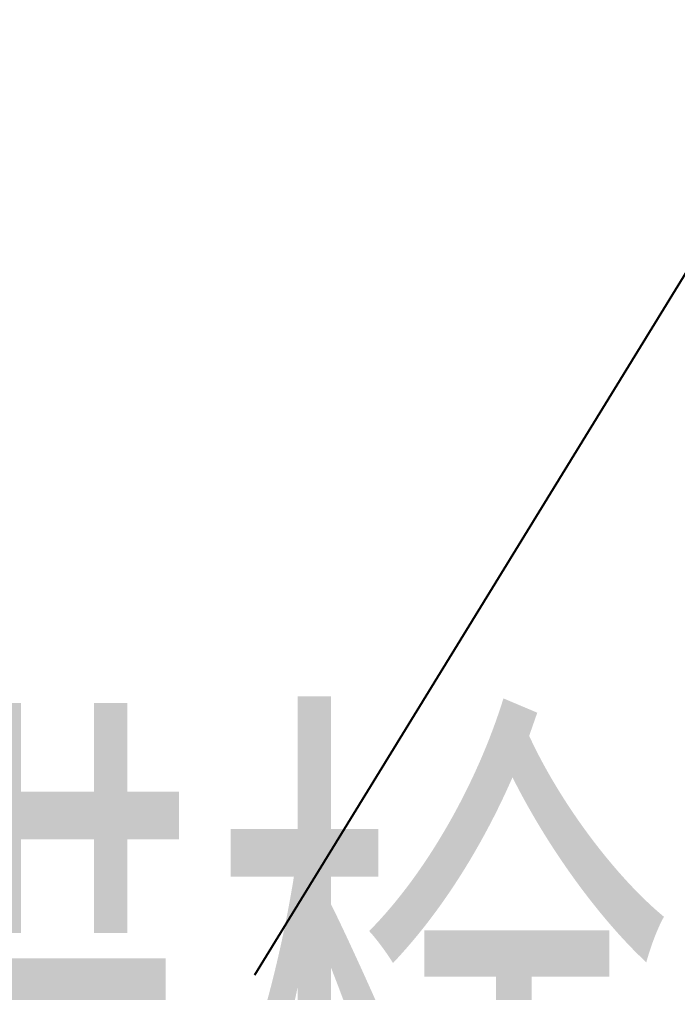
# Model space of a CAD drawing. Header units: millimetres. Extents: x -633009578 to 5705885, y -633235091 to 2571734.
# Drawn here: x 2466782 to 2467365, y 2004129 to 2004992 of the extents above; entities that cross this region are included whole.
import ezdxf

# ---------------------------------------------------------------- set-up
doc = ezdxf.new("R2010")
doc.units = ezdxf.units.MM
doc.header["$LTSCALE"] = 1000
doc.header["$MEASUREMENT"] = 0
doc.layers.get('0').update_dxf_attribs({"color": 9})
doc.layers.add('E-WIRE-系统', color=3, linetype='Continuous')
doc.layers.add('E-电气说明文字', color=3, linetype='Continuous')
doc.styles.get("Standard").update_dxf_attribs({"font": 'simhei.ttf', "bigfont": 'hztxt.shx'})
doc.styles.add('TSSD_Dimension', font='simhei.ttf', dxfattribs={"width": 0.707, "bigfont": 'hztxt.shx'})
doc.dimstyles.get("Standard").update_dxf_attribs({"dimtxt": 0.18, "dimasz": 0.18, "dimexe": 0.18, "dimexo": 0.0625, "dimgap": 0.09, "dimtad": 0, "dimtih": 1, "dimtoh": 1, "dimdec": 4, "dimzin": 0, "dimdsep": 46, "dimtxsty": 'Standard', "dimcen": 0.09, "dimadec": 0, "dimazin": 0, "dimtfac": 1, "dimtdec": 4, "dimtofl": 0, "dimtmove": 0, "dimatfit": 3, "dimfxl": 1, "dimtolj": 1, "dimtzin": 0, "dimarcsym": 0})

# ---------------------------------------------------------------- blocks, each defined once
blk = doc.blocks.new('G$CF4FACE3C')
at = {"layer": 'E-电气说明文字', "style": 'TSSD_Dimension', "width": 0.7}
blk.add_text('螺杆式锚栓', height=400, dxfattribs=at).set_placement((118.0621867473237, 6701.00857146224))
at = {"layer": 'E-WIRE-系统'}
blk.add_leader([(2369.582795839058, 8047.709315675427), (1687.016446765047, 6935.658165783621)], dimstyle='Standard', override={"dimgap": 0.09, "dimtad": 0, "dimtxsty": 'TSSD_Dimension'}, dxfattribs=at)

msp = doc.modelspace()

# ---------------------------------------------------------------- block references
at = {"xscale": 1.10592, "yscale": 1.10592, "zscale": 1.10592}
msp.add_blockref('G$CF4FACE3C', (2465124.496627273, 1996473.942841334, -46.07999998803452), dxfattribs=at)

doc.saveas('drawing.dxf')
